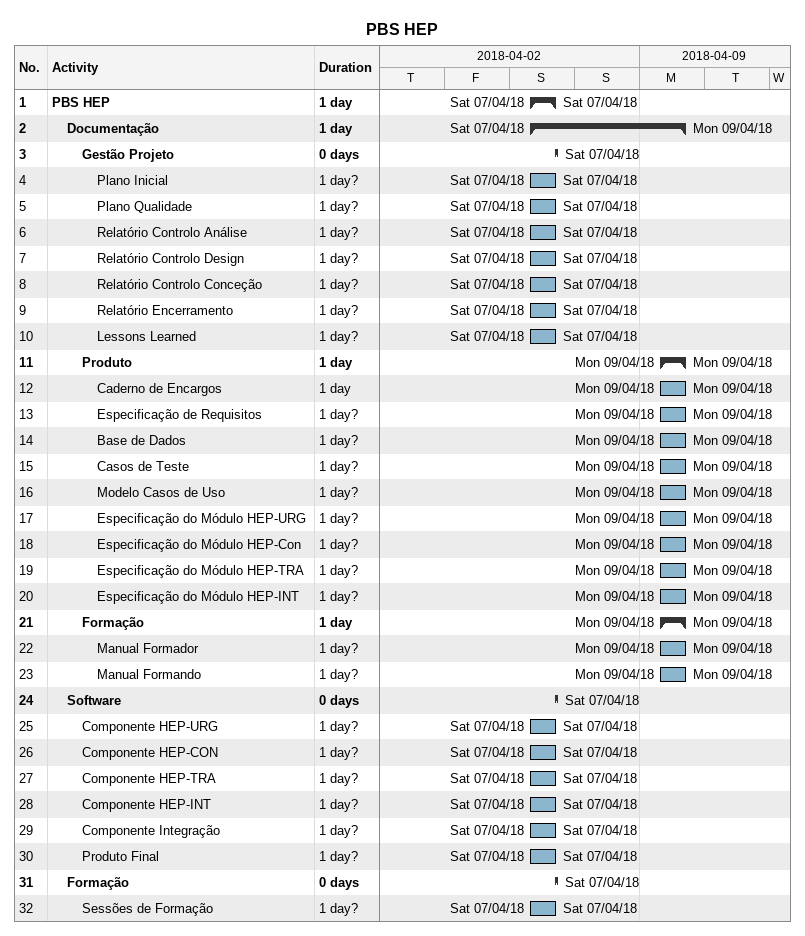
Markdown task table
PBS HEP

| ID | Level | Task | Duration | Start | Finish |
|---|---|---|---|---|---|
| 1 | 1 | **PBS HEP** | 1d | 2018-04-07 | 2018-04-07 |
| 2 | 2 | **Documentação** | 1d | 2018-04-07 | 2018-04-09 |
| 3 | 3 | **Gestão Projeto** | 0d | 2018-04-07 | 2018-04-07 |
| 4 | 4 | Plano Inicial | 1d? | 2018-04-07 | 2018-04-07 |
| 5 | 4 | Plano Qualidade | 1d? | 2018-04-07 | 2018-04-07 |
| 6 | 4 | Relatório Controlo Análise | 1d? | 2018-04-07 | 2018-04-07 |
| 7 | 4 | Relatório Controlo Design | 1d? | 2018-04-07 | 2018-04-07 |
| 8 | 4 | Relatório Controlo Conceção | 1d? | 2018-04-07 | 2018-04-07 |
| 9 | 4 | Relatório Encerramento | 1d? | 2018-04-07 | 2018-04-07 |
| 10 | 4 | Lessons Learned | 1d? | 2018-04-07 | 2018-04-07 |
| 11 | 3 | **Produto** | 1d | 2018-04-09 | 2018-04-09 |
| 12 | 4 | Caderno de Encargos | 1d | 2018-04-09 | 2018-04-09 |
| 13 | 4 | Especificação de Requisitos | 1d? | 2018-04-09 | 2018-04-09 |
| 14 | 4 | Base de Dados | 1d? | 2018-04-09 | 2018-04-09 |
| 15 | 4 | Casos de Teste | 1d? | 2018-04-09 | 2018-04-09 |
| 16 | 4 | Modelo Casos de Uso | 1d? | 2018-04-09 | 2018-04-09 |
| 17 | 4 | Especificação do Módulo HEP-URG | 1d? | 2018-04-09 | 2018-04-09 |
| 18 | 4 | Especificação do Módulo HEP-Con | 1d? | 2018-04-09 | 2018-04-09 |
| 19 | 4 | Especificação do Módulo HEP-TRA | 1d? | 2018-04-09 | 2018-04-09 |
| 20 | 4 | Especificação do Módulo HEP-INT | 1d? | 2018-04-09 | 2018-04-09 |
| 21 | 3 | **Formação** | 1d | 2018-04-09 | 2018-04-09 |
| 22 | 4 | Manual Formador | 1d? | 2018-04-09 | 2018-04-09 |
| 23 | 4 | Manual Formando | 1d? | 2018-04-09 | 2018-04-09 |
| 24 | 2 | **Software** | 0d | 2018-04-07 | 2018-04-07 |
| 25 | 3 | Componente HEP-URG | 1d? | 2018-04-07 | 2018-04-07 |
| 26 | 3 | Componente HEP-CON | 1d? | 2018-04-07 | 2018-04-07 |
| 27 | 3 | Componente HEP-TRA | 1d? | 2018-04-07 | 2018-04-07 |
| 28 | 3 | Componente HEP-INT | 1d? | 2018-04-07 | 2018-04-07 |
| 29 | 3 | Componente Integração | 1d? | 2018-04-07 | 2018-04-07 |
| 30 | 3 | Produto Final | 1d? | 2018-04-07 | 2018-04-07 |
| 31 | 2 | **Formação** | 0d | 2018-04-07 | 2018-04-07 |
| 32 | 3 | Sessões de Formação | 1d? | 2018-04-07 | 2018-04-07 |
